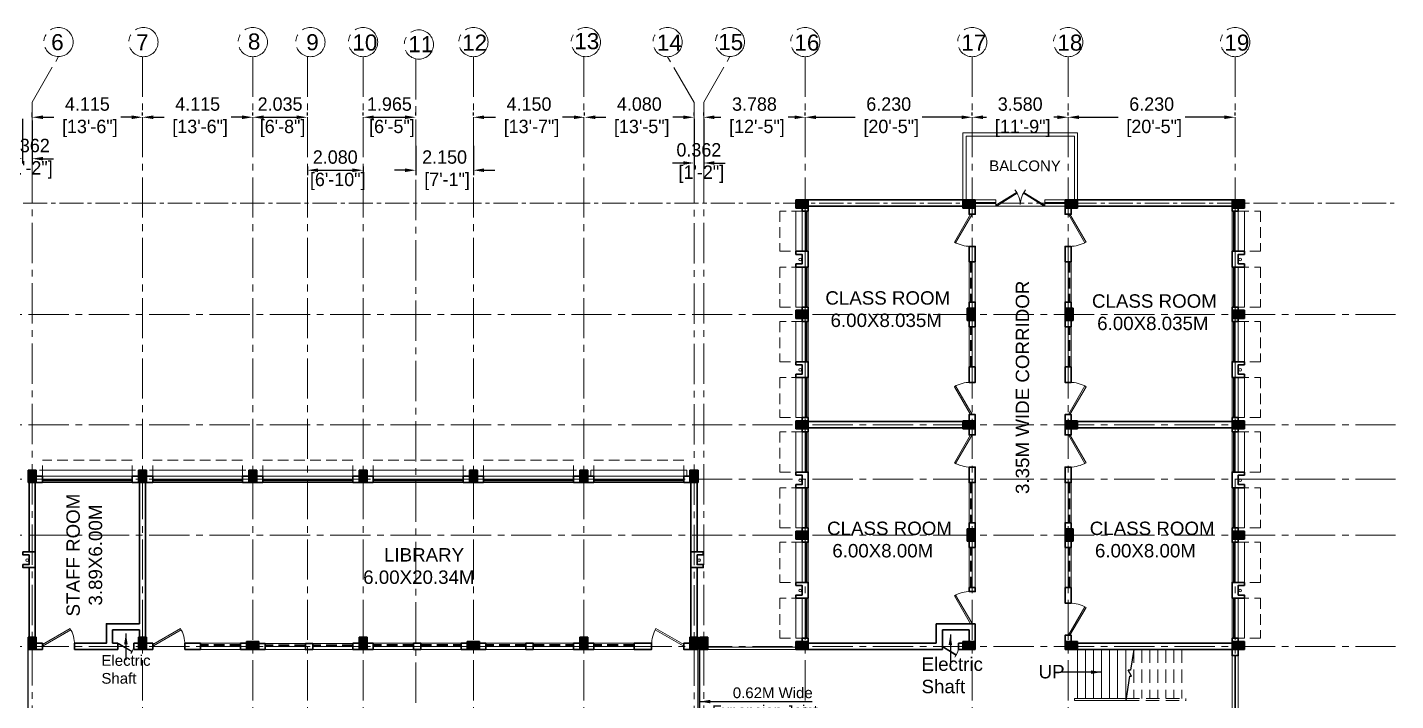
# Model space of a CAD drawing. Extents: x 1465 to 2206, y 779 to 1116.
# Drawn here: x 1913.6 to 1964.7, y 906.6 to 931.7 of the extents above; entities that cross this region are included whole.
import ezdxf

# ---------------------------------------------------------------- set-up
doc = ezdxf.new("R2010")
doc.units = 0
doc.header["$LTSCALE"] = 40
doc.header["$MEASUREMENT"] = 0
doc.header["$PDMODE"] = 32
doc.header["$PDSIZE"] = 0.02
for name, pattern in [('CENTER2', [1.125, 0.75, -0.125, 0.125, -0.125]), ('DASHED', [0.75, 0.5, -0.25]), ('DASHED2', [0.375, 0.25, -0.125])]:
    doc.linetypes.add(name, pattern=pattern)
doc.layers.get('0').update_dxf_attribs({"linetype": 'CONTINUOUS'})
doc.layers.get('Defpoints').update_dxf_attribs({"linetype": 'CONTINUOUS'})
for name, color, linetype, lineweight in [('CLL LEV.', 252, 'CONTINUOUS', 18), ('COLUMN', 251, 'CONTINUOUS', 30), ('Door', 54, 'CONTINUOUS', 15), ('FIXTURE', 13, 'CONTINUOUS', 9), ('PROJECTION', 32, 'DASHED', 13), ('Railing', 22, 'CONTINUOUS', 13), ('Stair', 1, 'CONTINUOUS', 15), ('VENTILATOR', 6, 'DASHED', 13), ('Wall', 7, 'CONTINUOUS', 30), ('wall l', 7, 'CONTINUOUS', 15), ('Window', 150, 'CONTINUOUS', 13), ('window wall', 7, 'CONTINUOUS', 18), ('Window-Wall', 7, 'CONTINUOUS', 13)]:
    doc.layers.add(name, color=color, linetype=linetype, lineweight=lineweight)
for name, color, linetype in [('Dim', 251, 'CONTINUOUS'), ('EXPANSION JOINT', 244, 'CONTINUOUS'), ('GRID', 4, 'CENTER2'), ('GRID TEXT', 142, 'CENTER2'), ('Hatch', 251, 'CONTINUOUS'), ('Text', 7, 'CONTINUOUS'), ('title', 244, 'CONTINUOUS')]:
    doc.layers.add(name, color=color, linetype=linetype)
doc.styles.add('L120', font='simplex.shx', dxfattribs={"height": 3})
doc.styles.get("Standard").update_dxf_attribs({"font": 'txt.shx', "height": 0.03937})
doc.styles.add('Tabrej', font='GOTHIC.TTF')
doc.styles.add('Tabrej.', font='GOTHIC.TTF', dxfattribs={"height": 1})
doc.dimstyles.get("Standard").update_dxf_attribs({"dimtxt": 0.18, "dimasz": 0.18, "dimexe": 0.18, "dimexo": 0.0625, "dimgap": 0.09, "dimtad": 0, "dimtih": 1, "dimtoh": 1, "dimdec": 4, "dimzin": 0, "dimdsep": 46, "dimtxsty": 'Standard', "dimcen": 0.09, "dimadec": 0, "dimazin": 0, "dimtfac": 1, "dimtdec": 4, "dimtofl": 0, "dimtmove": 0, "dimatfit": 3, "dimfxl": 0, "dimtolj": 1, "dimtzin": 0, "dimarcsym": 0})
doc.dimstyles.new('Tabrej', dxfattribs={"dimtxt": 1.8, "dimasz": 1.2, "dimexe": 0.18, "dimexo": 0.0625, "dimgap": 0.09, "dimtad": 0, "dimzin": 0, "dimdsep": 46, "dimtxsty": 'Tabrej', "dimcen": 0.09, "dimclrd": 256, "dimclre": 256, "dimclrt": 7, "dimadec": 0, "dimazin": 0, "dimtfac": 1, "dimtofl": 0, "dimtmove": 0, "dimatfit": 3, "dimfxl": 0, "dimtolj": 1, "dimtzin": 0, "dimlwd": -1, "dimlwe": -1, "dimarcsym": 0})

# ---------------------------------------------------------------- blocks, each defined once
blk = doc.blocks.new('COLUMN 546')
at = {"layer": 'Hatch'}
h = blk.add_hatch(color=0, dxfattribs=at)
h.dxf.hatch_style = 1
h.paths.add_polyline_path([(0, 0), (0.3, 0), (0.3, 0.46), (0, 0.46)])
at = {"layer": 'COLUMN'}
for p, q in [((0.3, 0.46), (0, 0.46)), ((0, 0.46), (0, 0)), ((0, 0), (0.3, 0)), ((0.3, 0), (0.3, 0.46))]:
    blk.add_line(p, q, dxfattribs=at)
blk = doc.blocks.new('*U14')
for p, q in [((0, 0), (0, -6)), ((40, 0), (40, -6))]:
    blk.add_line(p, q)
blk.add_lwpolyline([(0, 0), (34.6, 20), (35.5, 18.5), (0.9, -1.5)], close=True)
blk.add_arc((0, 0), 40, 0, 30)
blk = doc.blocks.new('DOOR1')
at = {"layer": 'Door', "xscale": 0.0300000000000013, "yscale": 0.0300000000000013, "zscale": 0.0300000000000013}
blk.add_blockref('*U14', (0, 0.18), dxfattribs=at)
blk = doc.blocks.new('VENT 2')
at = {"layer": 'VENTILATOR', "ltscale": 0.02}
for p, q in [((0, 0.182), (1.5, 0.182)), ((0, 0.152), (1.5, 0.152))]:
    blk.add_line(p, q, dxfattribs=at)
at = {"layer": 'Window-Wall'}
for p, q in [((0, 0.23), (1.5, 0.23)), ((0, 0), (0, 0.23)), ((0, 0.115), (1.5, 0.115)), ((1.5, 0), (0, 0)), ((1.5, 0.23), (1.5, 0))]:
    blk.add_line(p, q, dxfattribs=at)
blk = doc.blocks.new('class 1')
at = {"layer": 'Wall'}
for points in [[(0.23, 0), (0, 0), (0, -0.23), (0.23, -0.23), (0.23, 0)], [(0.23, -1.43), (0, -1.43), (0, -2.005), (0.23, -2.005), (0.23, -1.43)], [(0.23, -3.505), (0, -3.505), (0, -3.735), (0.23, -3.735), (0.23, -3.505)]]:
    blk.add_lwpolyline(points, dxfattribs=at)
at = {"layer": 'Wall', "rotation": 270}
for name, p in [('DOOR1', (0, -0.23)), ('VENT 2', (0, -2.005))]:
    blk.add_blockref(name, p, dxfattribs=at)
blk = doc.blocks.new('WINDOW 1')
at = {"layer": 'CLL LEV.'}
for p, q in [((0, -0.23), (0, -0.46)), ((0, -0.46), (1.5, -0.46)), ((1.5, -0.23), (1.5, -0.46))]:
    blk.add_line(p, q, dxfattribs=at)
at = {"layer": 'PROJECTION', "ltscale": 0.02}
for p, q in [((0, -1.06), (0, -0.23)), ((1.5, -0.23), (1.5, -1.06)), ((1.5, -1.06), (0, -1.06))]:
    blk.add_line(p, q, dxfattribs=at)
at = {"layer": 'Window'}
for p, q in [((0, -0.051), (1.5, -0.051)), ((0, -0.081), (1.5, -0.081))]:
    blk.add_line(p, q, dxfattribs=at)
at = {"layer": 'Window-Wall'}
for p, q in [((0, 0), (1.5, 0)), ((0, -0.23), (0, 0)), ((1.5, 0), (1.5, -0.23)), ((0, -0.115), (1.5, -0.115)), ((1.5, -0.23), (0, -0.23))]:
    blk.add_line(p, q, dxfattribs=at)
blk = doc.blocks.new('SHAFT2')
at = {"layer": 'FIXTURE'}
blk.add_circle((0.302, 0.307), 0.05, dxfattribs=at)
at = {"layer": 'Wall'}
blk.add_lwpolyline([(0, 0.585), (0.46, 0.585), (0.46, 0.47), (0.23, 0.47), (0.23, 0.115), (0.46, 0.115), (0.46, 0), (0, 0), (0, 0.585)], dxfattribs=at)
blk = doc.blocks.new('windoe 3')
at = {"layer": 'CLL LEV.'}
blk.add_line((3.469, -0.23), (-0.115, -0.23), dxfattribs=at)
at = {"layer": 'PROJECTION', "ltscale": 0.02}
for p, q in [((0, 0), (0, -0.6)), ((3.355, 0), (3.355, -0.6)), ((0, -0.6), (3.355, -0.6))]:
    blk.add_line(p, q, dxfattribs=at)
at = {"layer": 'Window'}
for p, q in [((3.355, 0.179), (0, 0.179)), ((3.355, 0.149), (0, 0.149))]:
    blk.add_line(p, q, dxfattribs=at)
at = {"layer": 'Window-Wall'}
for p, q in [((3.355, 0.23), (0, 0.23)), ((3.355, 0.115), (0, 0.115)), ((0, 0), (3.355, 0))]:
    blk.add_line(p, q, dxfattribs=at)
blk = doc.blocks.new('Door - Left Hung 36 in.')
blk.add_lwpolyline([(0.8, -1.3), (0, 0), (31.2, 18), (31.9, 16.7)], close=True)
blk.add_arc((0, 0), 36, 0, 37.3101)
blk = doc.blocks.new('*D62')
at = {"layer": 'Defpoints', "color": 0, "transparency": 16777216}
for p in [(20.173, 3.084), (20.535, 3.024), (20.535, 1.539)]:
    blk.add_point(p, dxfattribs=at)
at = {"layer": 'Dim', "transparency": 16777216}
for p, q in [((20.173, 3.022), (20.173, 1.359)), ((20.535, 2.961), (20.535, 1.359)), ((19.773, 1.539), (19.373, 1.539)), ((20.935, 1.539), (21.335, 1.539))]:
    blk.add_line(p, q, dxfattribs=at)
for points in [[(19.773, 1.605), (19.773, 1.472), (20.173, 1.539)], [(20.935, 1.605), (20.935, 1.472), (20.535, 1.539)]]:
    blk.add_solid(points, dxfattribs=at)
at = {"layer": 'Dim', "color": 7, "transparency": 16777216, "insert": (20.354, 1.539), "char_height": 0.5, "attachment_point": 5, "style": 'Tabrej'}
blk.add_mtext('\\A1;0.362\\P [1\'-2"]', dxfattribs=at)
blk = doc.blocks.new('*D63')
at = {"layer": 'Defpoints', "color": 0, "transparency": 16777216}
for p in [(24.65, 3.084), (24.65, 3.084), (20.535, 3.024)]:
    blk.add_point(p, dxfattribs=at)
at = {"layer": 'Dim', "transparency": 16777216}
for p, q in [((20.535, 3.086), (20.535, 3.264)), ((20.935, 3.084), (21.34, 3.084)), ((24.25, 3.084), (23.845, 3.084)), ((24.65, 3.147), (24.65, 3.264))]:
    blk.add_line(p, q, dxfattribs=at)
for points in [[(20.935, 3.151), (20.935, 3.017), (20.535, 3.084)], [(24.25, 3.151), (24.25, 3.017), (24.65, 3.084)]]:
    blk.add_solid(points, dxfattribs=at)
at = {"layer": 'Dim', "color": 7, "transparency": 16777216, "insert": (22.592, 3.084), "char_height": 0.5, "attachment_point": 5, "style": 'Tabrej'}
blk.add_mtext('\\A1;4.115\\P [13\'-6"]', dxfattribs=at)
blk = doc.blocks.new('*D64')
at = {"layer": 'Defpoints', "color": 0, "transparency": 16777216}
for p in [(24.65, 3.084), (28.765, 3.084), (28.765, 3.084)]:
    blk.add_point(p, dxfattribs=at)
at = {"layer": 'Dim', "transparency": 16777216}
for p, q in [((24.65, 3.147), (24.65, 3.264)), ((25.05, 3.084), (25.455, 3.084)), ((28.365, 3.084), (27.96, 3.084)), ((28.765, 3.147), (28.765, 3.264))]:
    blk.add_line(p, q, dxfattribs=at)
for points in [[(25.05, 3.151), (25.05, 3.017), (24.65, 3.084)], [(28.365, 3.151), (28.365, 3.017), (28.765, 3.084)]]:
    blk.add_solid(points, dxfattribs=at)
at = {"layer": 'Dim', "color": 7, "transparency": 16777216, "insert": (26.707, 3.084), "char_height": 0.5, "attachment_point": 5, "style": 'Tabrej'}
blk.add_mtext('\\A1;4.115\\P [13\'-6"]', dxfattribs=at)
blk = doc.blocks.new('*D65')
at = {"layer": 'Defpoints', "color": 0, "transparency": 16777216}
for p in [(28.765, 3.084), (30.8, 3.084), (30.8, 3.084)]:
    blk.add_point(p, dxfattribs=at)
at = {"layer": 'Dim', "transparency": 16777216}
for p, q in [((28.765, 3.147), (28.765, 3.264)), ((29.165, 3.084), (30.4, 3.084)), ((30.8, 3.147), (30.8, 3.264))]:
    blk.add_line(p, q, dxfattribs=at)
for points in [[(29.165, 3.151), (29.165, 3.017), (28.765, 3.084)], [(30.4, 3.151), (30.4, 3.017), (30.8, 3.084)]]:
    blk.add_solid(points, dxfattribs=at)
at = {"layer": 'Dim', "color": 7, "transparency": 16777216, "insert": (29.782, 3.084), "char_height": 0.5, "attachment_point": 5, "style": 'Tabrej'}
blk.add_mtext('\\A1;2.035\\P [6\'-8"]', dxfattribs=at)
blk = doc.blocks.new('*D66')
at = {"layer": 'Defpoints', "color": 0, "transparency": 16777216}
for p in [(32.88, 3.084), (34.845, 3.084), (34.845, 3.084)]:
    blk.add_point(p, dxfattribs=at)
at = {"layer": 'Dim', "transparency": 16777216}
for p, q in [((32.88, 3.147), (32.88, 3.264)), ((33.28, 3.084), (34.445, 3.084)), ((34.845, 3.147), (34.845, 3.264))]:
    blk.add_line(p, q, dxfattribs=at)
for points in [[(33.28, 3.151), (33.28, 3.017), (32.88, 3.084)], [(34.445, 3.151), (34.445, 3.017), (34.845, 3.084)]]:
    blk.add_solid(points, dxfattribs=at)
at = {"layer": 'Dim', "color": 7, "transparency": 16777216, "insert": (33.862, 3.084), "char_height": 0.5, "attachment_point": 5, "style": 'Tabrej'}
blk.add_mtext('\\A1;1.965\\P [6\'-5"]', dxfattribs=at)
blk = doc.blocks.new('*D67')
at = {"layer": 'Defpoints', "color": 0, "transparency": 16777216}
for p in [(36.995, 3.084), (41.145, 3.084), (41.145, 3.084)]:
    blk.add_point(p, dxfattribs=at)
at = {"layer": 'Dim', "transparency": 16777216}
for p, q in [((36.995, 3.147), (36.995, 3.264)), ((37.395, 3.084), (37.818, 3.084)), ((40.745, 3.084), (40.322, 3.084)), ((41.145, 3.147), (41.145, 3.264))]:
    blk.add_line(p, q, dxfattribs=at)
for points in [[(37.395, 3.151), (37.395, 3.017), (36.995, 3.084)], [(40.745, 3.151), (40.745, 3.017), (41.145, 3.084)]]:
    blk.add_solid(points, dxfattribs=at)
at = {"layer": 'Dim', "color": 7, "transparency": 16777216, "insert": (39.07, 3.084), "char_height": 0.5, "attachment_point": 5, "style": 'Tabrej'}
blk.add_mtext('\\A1;4.150\\P [13\'-7"]', dxfattribs=at)
blk = doc.blocks.new('*D68')
at = {"layer": 'Defpoints', "color": 0, "transparency": 16777216}
for p in [(41.145, 3.084), (45.225, 3.084), (45.225, 3.084)]:
    blk.add_point(p, dxfattribs=at)
at = {"layer": 'Dim', "transparency": 16777216}
for p, q in [((41.145, 3.147), (41.145, 3.264)), ((41.545, 3.084), (41.933, 3.084)), ((44.825, 3.084), (44.437, 3.084)), ((45.225, 3.147), (45.225, 3.264))]:
    blk.add_line(p, q, dxfattribs=at)
for points in [[(41.545, 3.151), (41.545, 3.017), (41.145, 3.084)], [(44.825, 3.151), (44.825, 3.017), (45.225, 3.084)]]:
    blk.add_solid(points, dxfattribs=at)
at = {"layer": 'Dim', "color": 7, "transparency": 16777216, "insert": (43.185, 3.084), "char_height": 0.5, "attachment_point": 5, "style": 'Tabrej'}
blk.add_mtext('\\A1;4.080\\P [13\'-5"]', dxfattribs=at)
blk = doc.blocks.new('*D69')
at = {"layer": 'Defpoints', "color": 0, "transparency": 16777216}
for p in [(45.225, 3.084), (45.587, 3.084), (45.587, 1.378)]:
    blk.add_point(p, dxfattribs=at)
at = {"layer": 'Dim', "transparency": 16777216}
for p, q in [((45.225, 3.022), (45.225, 1.198)), ((45.587, 3.022), (45.587, 1.198)), ((44.825, 1.378), (44.425, 1.378)), ((45.987, 1.378), (46.387, 1.378))]:
    blk.add_line(p, q, dxfattribs=at)
for points in [[(44.825, 1.445), (44.825, 1.312), (45.225, 1.378)], [(45.987, 1.445), (45.987, 1.312), (45.587, 1.378)]]:
    blk.add_solid(points, dxfattribs=at)
at = {"layer": 'Dim', "color": 7, "transparency": 16777216, "insert": (45.406, 1.378), "char_height": 0.5, "attachment_point": 5, "style": 'Tabrej'}
blk.add_mtext('\\A1;0.362\\P [1\'-2"]', dxfattribs=at)
blk = doc.blocks.new('*D70')
at = {"layer": 'Defpoints', "color": 0, "transparency": 16777216}
for p in [(45.587, 3.084), (49.375, 3.084), (49.375, 3.084)]:
    blk.add_point(p, dxfattribs=at)
at = {"layer": 'Dim', "transparency": 16777216}
for p, q in [((45.587, 3.147), (45.587, 3.264)), ((45.987, 3.084), (46.229, 3.084)), ((48.975, 3.084), (48.733, 3.084)), ((49.375, 3.147), (49.375, 3.264))]:
    blk.add_line(p, q, dxfattribs=at)
for points in [[(45.987, 3.151), (45.987, 3.017), (45.587, 3.084)], [(48.975, 3.151), (48.975, 3.017), (49.375, 3.084)]]:
    blk.add_solid(points, dxfattribs=at)
at = {"layer": 'Dim', "color": 7, "transparency": 16777216, "insert": (47.481, 3.084), "char_height": 0.5, "attachment_point": 5, "style": 'Tabrej'}
blk.add_mtext('\\A1;3.788\\P [12\'-5"]', dxfattribs=at)
blk = doc.blocks.new('*D71')
at = {"layer": 'Defpoints', "color": 0, "transparency": 16777216}
for p in [(49.375, 3.084), (55.605, 3.084), (55.605, 3.084)]:
    blk.add_point(p, dxfattribs=at)
at = {"layer": 'Dim', "transparency": 16777216}
for p, q in [((49.375, 3.147), (49.375, 3.264)), ((49.775, 3.084), (51.238, 3.084)), ((55.205, 3.084), (53.742, 3.084)), ((55.605, 3.147), (55.605, 3.264))]:
    blk.add_line(p, q, dxfattribs=at)
for points in [[(49.775, 3.151), (49.775, 3.017), (49.375, 3.084)], [(55.205, 3.151), (55.205, 3.017), (55.605, 3.084)]]:
    blk.add_solid(points, dxfattribs=at)
at = {"layer": 'Dim', "color": 7, "transparency": 16777216, "insert": (52.49, 3.084), "char_height": 0.5, "attachment_point": 5, "style": 'Tabrej'}
blk.add_mtext('\\A1;6.230\\P [20\'-5"]', dxfattribs=at)
blk = doc.blocks.new('*D72')
at = {"layer": 'Defpoints', "color": 0, "transparency": 16777216}
for p in [(55.605, 3.084), (59.185, 3.084), (59.185, 3.084)]:
    blk.add_point(p, dxfattribs=at)
at = {"layer": 'Dim', "transparency": 16777216}
for p, q in [((55.605, 3.147), (55.605, 3.264)), ((56.005, 3.084), (56.143, 3.084)), ((58.785, 3.084), (58.647, 3.084)), ((59.185, 3.147), (59.185, 3.264))]:
    blk.add_line(p, q, dxfattribs=at)
for points in [[(56.005, 3.151), (56.005, 3.017), (55.605, 3.084)], [(58.785, 3.151), (58.785, 3.017), (59.185, 3.084)]]:
    blk.add_solid(points, dxfattribs=at)
at = {"layer": 'Dim', "color": 7, "transparency": 16777216, "insert": (57.395, 3.084), "char_height": 0.5, "attachment_point": 5, "style": 'Tabrej'}
blk.add_mtext('\\A1;3.580\\P [11\'-9"]', dxfattribs=at)
blk = doc.blocks.new('*D87')
at = {"layer": 'Defpoints', "color": 0, "transparency": 16777216}
for p in [(59.185, 3.084), (65.415, 3.084), (65.415, 3.084)]:
    blk.add_point(p, dxfattribs=at)
at = {"layer": 'Dim', "transparency": 16777216}
for p, q in [((59.185, 3.147), (59.185, 3.264)), ((59.585, 3.084), (61.048, 3.084)), ((65.015, 3.084), (63.552, 3.084)), ((65.415, 3.147), (65.415, 3.264))]:
    blk.add_line(p, q, dxfattribs=at)
for points in [[(59.585, 3.151), (59.585, 3.017), (59.185, 3.084)], [(65.015, 3.151), (65.015, 3.017), (65.415, 3.084)]]:
    blk.add_solid(points, dxfattribs=at)
at = {"layer": 'Dim', "color": 7, "transparency": 16777216, "insert": (62.3, 3.084), "char_height": 0.5, "attachment_point": 5, "style": 'Tabrej'}
blk.add_mtext('\\A1;6.230\\P [20\'-5"]', dxfattribs=at)
blk = doc.blocks.new('*D83')
at = {"layer": 'Defpoints', "color": 0, "transparency": 16777216}
for p in [(34.845, 2.082), (36.995, 2.082), (36.995, 1.109)]:
    blk.add_point(p, dxfattribs=at)
at = {"layer": 'Dim', "transparency": 16777216}
for p, q in [((34.845, 2.02), (34.845, 0.929)), ((36.995, 2.02), (36.995, 0.929)), ((34.445, 1.109), (34.045, 1.109)), ((37.395, 1.109), (37.795, 1.109))]:
    blk.add_line(p, q, dxfattribs=at)
for points in [[(34.445, 1.176), (34.445, 1.042), (34.845, 1.109)], [(37.395, 1.176), (37.395, 1.042), (36.995, 1.109)]]:
    blk.add_solid(points, dxfattribs=at)
at = {"layer": 'Dim', "color": 7, "transparency": 16777216, "insert": (35.92, 1.109), "char_height": 0.5, "attachment_point": 5, "style": 'Tabrej'}
blk.add_mtext('\\A1;2.150\\P [7\'-1"]', dxfattribs=at)
blk = doc.blocks.new('*D84')
at = {"layer": 'Defpoints', "color": 0, "transparency": 16777216}
for p in [(30.8, 1.317), (32.88, 1.317), (32.88, 1.109)]:
    blk.add_point(p, dxfattribs=at)
at = {"layer": 'Dim', "transparency": 16777216}
for p, q in [((30.8, 1.254), (30.8, 0.929)), ((31.2, 1.109), (32.48, 1.109)), ((32.88, 1.254), (32.88, 0.929))]:
    blk.add_line(p, q, dxfattribs=at)
for points in [[(31.2, 1.176), (31.2, 1.042), (30.8, 1.109)], [(32.48, 1.176), (32.48, 1.042), (32.88, 1.109)]]:
    blk.add_solid(points, dxfattribs=at)
at = {"layer": 'Dim', "color": 7, "transparency": 16777216, "insert": (31.84, 1.109), "char_height": 0.5, "attachment_point": 5, "style": 'Tabrej'}
blk.add_mtext('\\A1;2.080\\P [6\'-10"]', dxfattribs=at)
blk = doc.blocks.new('GTREY')
at = {"layer": 'GRID', "lineweight": 18, "ltscale": 0.05}
for p, q in [((20.535, 3.6467), (21.516, 5.3458)), ((24.65, 5.343), (24.65, -45.5572)), ((28.765, 5.343), (28.765, -45.5572)), ((30.8, 5.343), (30.8, -45.6488)), ((32.88, 5.343), (32.88, -45.5572)), ((34.845, 5.2513), (34.845, -45.6488)), ((36.995, 5.343), (36.995, -45.5572)), ((41.11, 5.343), (41.11, -45.5572)), ((45.225, 3.636), (44.2395, 5.343)), ((45.587, 3.6467), (46.568, 5.3458)), ((49.375, 5.343), (49.375, -45.5572)), ((55.605, 5.343), (55.605, -45.5572)), ((59.185, 5.343), (59.185, -45.5572)), ((65.415, 5.343), (65.415, -45.5572)), ((20.535, 3.6467), (20.535, -45.5572)), ((45.225, 3.636), (45.225, -45.5572)), ((45.587, 3.6467), (45.587, -45.5572)), ((71.4016, -4.2649), (-4.1023, -4.2649)), ((71.4016, -8.3799), (-4.1023, -8.3799)), ((71.4016, -10.415), (-4.1023, -10.415)), ((71.4016, -12.495), (-4.1023, -12.495)), ((71.4016, -16.645), (-4.1023, -16.645))]:
    blk.add_line(p, q, dxfattribs=at)
at = {"layer": 'GRID', "lineweight": 18, "ltscale": 0.03}
blk.add_line((-4.1023, -0.115), (71.4016, -0.115), dxfattribs=at)
at = {"layer": 'GRID TEXT', "linetype": 'ByBlock', "lineweight": 20, "ltscale": 0.05}
for centre in [(21.516, 5.8906), (24.685, 5.8877), (28.765, 5.8877), (30.915, 5.8877), (32.88, 5.8877), (34.96, 5.7961), (36.995, 5.8877), (41.19, 5.8877), (44.2395, 5.8877), (46.568, 5.8906), (49.375, 5.8877), (55.605, 5.8877), (59.185, 5.8877), (65.415, 5.8877)]:
    blk.add_circle(centre, 0.5447, dxfattribs=at)
at = {"layer": 'GRID TEXT', "lineweight": 18, "ltscale": 0.05, "char_height": 0.6, "attachment_point": 1, "style": 'Tabrej.'}
for s, insert in [('{\\fArial|b0|i0|c0|p34;6}', (21.2418, 6.184)), ('{\\fArial|b0|i0|c0|p34;7}', (24.4108, 6.1811)), ('{\\fArial|b0|i0|c0|p34;8}', (28.5805, 6.2089)), ('{\\fArial|b0|i0|c0|p34;9}', (30.7585, 6.1823)), ('{\\fArial|b0|i0|c0|p34;10}', (32.4804, 6.1715)), ('{\\fArial|b0|i0|c0|p34;12}', (36.575, 6.1656)), ('{\\fArial|b0|i0|c0|p34;13}', (40.759, 6.2222)), ('{\\fArial|b0|i0|c0|p34;14}', (43.8376, 6.1671)), ('{\\fArial|b0|i0|c0|p34;15}', (46.1288, 6.186)), ('{\\fArial|b0|i0|c0|p34;16}', (48.9714, 6.1682)), ('{\\fArial|b0|i0|c0|p34;17}', (55.2014, 6.1682)), ('{\\fArial|b0|i0|c0|p34;18}', (58.7814, 6.1682)), ('{\\fArial|b0|i0|c0|p34;19}', (65.0114, 6.1682)), ('{\\fArial|b0|i0|c0|p34;11}', (34.5668, 6.1087))]:
    blk.add_mtext_dynamic_manual_height_columns(s, width=2.477927, gutter_width=5, heights=[0], dxfattribs=dict(at, insert=insert))
at = {"layer": 'Dim'}
for base, p1, p2, picture, middle in [((24.65, 3.084), (20.535, 3.0237), (24.65, 3.084), '*D63', (22.5925, 3.084)), ((28.765, 3.084), (24.65, 3.084), (28.765, 3.084), '*D64', (26.7075, 3.084)), ((41.145, 3.084), (36.995, 3.084), (41.145, 3.084), '*D67', (39.07, 3.084)), ((45.225, 3.084), (41.145, 3.084), (45.225, 3.084), '*D68', (43.185, 3.084)), ((49.375, 3.084), (45.587, 3.084), (49.375, 3.084), '*D70', (47.481, 3.084)), ((55.605, 3.084), (49.375, 3.084), (55.605, 3.084), '*D71', (52.49, 3.084)), ((59.185, 3.084), (55.605, 3.084), (59.185, 3.084), '*D72', (57.395, 3.084)), ((65.415, 3.084), (59.185, 3.084), (65.415, 3.084), '*D87', (62.3, 3.084)), ((36.995, 1.1089), (34.845, 2.0825), (36.995, 2.0825), '*D83', (35.92, 1.1089))]:
    dim = blk.add_linear_dim(base=base, p1=p1, p2=p2, text='<>\\P[]', dimstyle='Tabrej', override={"dimtxt": 0.5, "dimasz": 0.4, "dimdec": 3}, dxfattribs=at)
    dim.commit()
    dim.dimension.update_dxf_attribs({"geometry": picture, "text_midpoint": middle})
for base, p1, p2, picture, middle in [((30.8, 3.084), (28.765, 3.084), (30.8, 3.084), '*D65', (29.7825, 3.084)), ((34.845, 3.084), (32.88, 3.084), (34.845, 3.084), '*D66', (33.8625, 3.084)), ((20.535, 1.5385), (20.173, 3.084), (20.535, 3.0237), '*D62', (20.354, 1.5385)), ((45.587, 1.3783), (45.225, 3.084), (45.587, 3.084), '*D69', (45.406, 1.3783)), ((32.88, 1.1089), (30.8, 1.3169), (32.88, 1.3169), '*D84', (31.84, 1.1089))]:
    dim = blk.add_linear_dim(base=base, p1=p1, p2=p2, text='<>\\P[]', dimstyle='Tabrej', override={"dimtxt": 0.5, "dimasz": 0.4, "dimdec": 3}, dxfattribs=at)
    dim.commit()
    dim.dimension.update_dxf_attribs({"geometry": picture, "text_midpoint": middle, "dimtype": 128})

msp = doc.modelspace()

# ---------------------------------------------------------------- linework, layer by layer
at = {"ltscale": 0.05}
msp.add_line((1947.7708, 909.2114), (1948.7708, 909.2114), dxfattribs=at)
at = {"layer": 'CLL LEV.'}
for p, q in [((1917.7808, 914.9414), (1917.7808, 915.1714)), ((1918.0808, 914.9414), (1918.0808, 915.1714)), ((1921.8958, 914.9414), (1921.8958, 915.1714)), ((1926.3108, 914.9414), (1926.3108, 915.1714)), ((1930.1258, 914.9414), (1930.1258, 915.1714)), ((1930.4258, 914.9414), (1930.4258, 915.1714)), ((1934.2408, 914.9414), (1934.2408, 915.1714)), ((1934.5408, 914.9414), (1934.5408, 915.1714)), ((1934.6558, 915.1714), (1934.6558, 914.9414)), ((1938.2408, 914.9414), (1938.2408, 915.1714)), ((1938.3558, 914.9414), (1938.3558, 915.1714))]:
    msp.add_line(p, q, dxfattribs=at)
at = {"layer": 'Dim'}
msp.add_line((1956.8608, 906.5714), (1956.8608, 906.5764), dxfattribs=at)
at = {"layer": 'Door'}
msp.add_line((1949.7628, 925.0114), (1951.5915, 925.0114), dxfattribs=at)
at = {"layer": 'EXPANSION JOINT', "linetype": 'ByBlock', "ltscale": 0.05}
for p, q in [((1913.6658, 904.6664), (1913.6658, 908.4814)), ((1938.6558, 904.6664), (1938.6558, 908.4814)), ((1938.7178, 904.6664), (1938.7178, 908.4814))]:
    msp.add_line(p, q, dxfattribs=at)
at = {"layer": 'Railing', "linetype": 'ByBlock', "ltscale": 0.05}
for p, q in [((1939.0178, 908.5614), (1942.3108, 908.5614)), ((1939.0178, 908.4814), (1942.3108, 908.4814)), ((1952.6958, 906.5764), (1952.6958, 906.6514)), ((1954.6227, 906.6514), (1952.6958, 906.6514)), ((1956.8608, 906.6514), (1956.8608, 906.5764)), ((1954.6108, 906.5764), (1952.6958, 906.5764))]:
    msp.add_line(p, q, dxfattribs=at)
at = {"layer": 'Railing', "linetype": 'DASHED2', "ltscale": 0.05}
for p, q in [((1954.6227, 906.6514), (1956.8608, 906.6514)), ((1954.6108, 906.5764), (1956.8608, 906.5764))]:
    msp.add_line(p, q, dxfattribs=at)
at = {"layer": 'Stair', "linetype": 'ByBlock', "ltscale": 0.05}
for p, q in [((1952.8108, 908.4814), (1952.8108, 906.6514)), ((1953.1108, 908.4814), (1953.1108, 906.6514)), ((1953.4108, 908.4814), (1953.4108, 906.6514)), ((1953.7108, 908.4814), (1953.7108, 906.6514)), ((1954.0108, 908.4814), (1954.0108, 906.6514)), ((1954.3108, 908.4814), (1954.3108, 906.6514)), ((1954.6108, 908.4814), (1954.6108, 906.6514))]:
    msp.add_line(p, q, dxfattribs=at)
at = {"layer": 'Stair', "linetype": 'DASHED2', "ltscale": 0.05}
for p, q in [((1954.9108, 908.4814), (1954.9108, 906.6514)), ((1955.2108, 908.4814), (1955.2108, 906.6514)), ((1955.5108, 908.4814), (1955.5108, 906.6514)), ((1955.8108, 908.4814), (1955.8108, 906.6514)), ((1956.1108, 908.4814), (1956.1108, 906.6514)), ((1956.4108, 908.4814), (1956.4108, 906.6514)), ((1956.7108, 908.4814), (1956.7108, 906.6514))]:
    msp.add_line(p, q, dxfattribs=at)
at = {"layer": 'title', "ltscale": 0.05}
for p, q in [((1954.9108, 908.4814), (1954.7886, 907.705)), ((1954.7886, 907.705), (1954.7084, 907.7105)), ((1954.8251, 907.4858), (1954.7084, 907.7105)), ((1954.7939, 907.739), (1954.7939, 907.739)), ((1954.7547, 907.4902), (1954.6108, 906.5764)), ((1954.7547, 907.4902), (1954.8251, 907.4858))]:
    msp.add_line(p, q, dxfattribs=at)
at = {"layer": 'Wall'}
for p, q in [((1948.5408, 925.2414), (1942.7708, 925.2414)), ((1948.5408, 925.0114), (1942.7708, 925.0114)), ((1952.8108, 925.2414), (1958.5808, 925.2414)), ((1952.8108, 925.0114), (1958.5808, 925.0114)), ((1948.5408, 916.9764), (1942.7708, 916.9764)), ((1952.8108, 916.9764), (1958.5808, 916.9764)), ((1948.5408, 916.7464), (1942.7708, 916.7464)), ((1952.8108, 916.7464), (1958.5808, 916.7464)), ((1913.7008, 912.1189), (1913.7008, 914.7114)), ((1913.9308, 908.9414), (1913.9308, 914.7114)), ((1917.8158, 909.4414), (1917.8158, 914.7114)), ((1918.0458, 908.7814), (1918.0458, 914.7114)), ((1938.3908, 908.9414), (1938.3908, 914.7114)), ((1938.6208, 912.1189), (1938.6208, 914.7114)), ((1913.7008, 908.9414), (1913.7008, 911.5339)), ((1938.6208, 908.9414), (1938.6208, 911.5339)), ((1917.8158, 909.2114), (1916.8158, 909.2114)), ((1916.8158, 909.2114), (1916.8158, 908.7114)), ((1917.8158, 908.9414), (1917.8158, 909.2114)), ((1917.8158, 908.7814), (1917.8158, 909.2114)), ((1947.5408, 909.4414), (1947.5408, 908.7114)), ((1947.5408, 909.4414), (1948.7708, 909.4414)), ((1947.7708, 909.2114), (1947.7708, 908.4814)), ((1947.7708, 909.2114), (1948.7708, 909.2114)), ((1948.7708, 909.4414), (1949.0008, 909.4414)), ((1948.7708, 908.7814), (1948.7708, 909.2114)), ((1949.0008, 909.4414), (1949.0008, 908.7814)), ((1916.8158, 908.7114), (1917.0108, 908.7114)), ((1917.0108, 908.7114), (1917.0108, 908.4814)), ((1917.6108, 908.7114), (1917.6108, 908.4814)), ((1917.6108, 908.7114), (1917.7808, 908.7114)), ((1947.5408, 908.7114), (1942.7708, 908.7114)), ((1948.3708, 908.7114), (1948.5408, 908.7114)), ((1948.3708, 908.4814), (1948.3708, 908.7114)), ((1952.8108, 908.7114), (1958.5808, 908.7114)), ((1916.6658, 908.4814), (1917.0108, 908.4814)), ((1917.6108, 908.4814), (1917.7808, 908.4814)), ((1947.4947, 908.4814), (1942.7708, 908.4814)), ((1947.4258, 908.4814), (1947.7708, 908.4814)), ((1948.3708, 908.4814), (1948.5408, 908.4814)), ((1952.8108, 908.4814), (1958.5808, 908.4814))]:
    msp.add_line(p, q, dxfattribs=at)
for points in [[(1942.5408, 924.9414), (1942.5408, 924.8264), (1942.7708, 924.8264), (1942.7708, 924.9414), (1942.5408, 924.9414)], [(1958.8108, 924.9414), (1958.8108, 924.8264), (1958.5808, 924.8264), (1958.5808, 924.9414), (1958.8108, 924.9414)], [(1942.5408, 921.1264), (1942.5408, 921.2414), (1942.7708, 921.2414), (1942.7708, 921.1264), (1942.5408, 921.1264)], [(1942.5408, 921.2414), (1942.5408, 921.1264), (1942.7708, 921.1264), (1942.7708, 921.2414), (1942.5408, 921.2414)], [(1958.8108, 921.1264), (1958.8108, 921.2414), (1958.5808, 921.2414), (1958.5808, 921.1264), (1958.8108, 921.1264)], [(1958.8108, 921.2414), (1958.8108, 921.1264), (1958.5808, 921.1264), (1958.5808, 921.2414), (1958.8108, 921.2414)], [(1942.5408, 920.8264), (1942.5408, 920.7114), (1942.7708, 920.7114), (1942.7708, 920.8264), (1942.5408, 920.8264)], [(1958.8108, 920.8264), (1958.8108, 920.7114), (1958.5808, 920.7114), (1958.5808, 920.8264), (1958.8108, 920.8264)], [(1942.5408, 917.0114), (1942.5408, 917.1264), (1942.7708, 917.1264), (1942.7708, 917.0114), (1942.5408, 917.0114)], [(1942.5408, 917.1264), (1942.5408, 917.0114), (1942.7708, 917.0114), (1942.7708, 917.1264), (1942.5408, 917.1264)], [(1958.8108, 917.0114), (1958.8108, 917.1264), (1958.5808, 917.1264), (1958.5808, 917.0114), (1958.8108, 917.0114)], [(1958.8108, 917.1264), (1958.8108, 917.0114), (1958.5808, 917.0114), (1958.5808, 917.1264), (1958.8108, 917.1264)], [(1942.5408, 916.7114), (1942.5408, 916.5964), (1942.7708, 916.5964), (1942.7708, 916.7114), (1942.5408, 916.7114)], [(1958.8108, 916.7114), (1958.8108, 916.5964), (1958.5808, 916.5964), (1958.5808, 916.7114), (1958.8108, 916.7114)], [(1913.9658, 914.9414), (1913.9658, 914.7114), (1914.1958, 914.7114), (1914.1958, 914.9414), (1913.9658, 914.9414)], [(1917.7808, 914.9414), (1917.7808, 914.7114), (1917.5508, 914.7114), (1917.5508, 914.9414), (1917.7808, 914.9414)], [(1918.0808, 914.9414), (1918.0808, 914.7114), (1918.3108, 914.7114), (1918.3108, 914.9414), (1918.0808, 914.9414)], [(1921.8958, 914.9414), (1921.8958, 914.7114), (1921.6658, 914.7114), (1921.6658, 914.9414), (1921.8958, 914.9414)], [(1922.1958, 914.9414), (1922.1958, 914.7114), (1922.4258, 914.7114), (1922.4258, 914.9414), (1922.1958, 914.9414)], [(1926.0108, 914.9414), (1926.0108, 914.7114), (1925.7808, 914.7114), (1925.7808, 914.9414), (1926.0108, 914.9414)], [(1926.3108, 914.9414), (1926.3108, 914.7114), (1926.5408, 914.7114), (1926.5408, 914.9414), (1926.3108, 914.9414)], [(1930.1258, 914.9414), (1930.1258, 914.7114), (1929.8958, 914.7114), (1929.8958, 914.9414), (1930.1258, 914.9414)], [(1930.4258, 914.9414), (1930.4258, 914.7114), (1930.6558, 914.7114), (1930.6558, 914.9414), (1930.4258, 914.9414)], [(1934.2408, 914.9414), (1934.2408, 914.7114), (1934.0108, 914.7114), (1934.0108, 914.9414), (1934.2408, 914.9414)], [(1934.5408, 914.9414), (1934.5408, 914.7114), (1934.7708, 914.7114), (1934.7708, 914.9414), (1934.5408, 914.9414)], [(1938.1258, 914.9414), (1938.1258, 914.7114), (1938.3558, 914.7114), (1938.3558, 914.9414), (1938.1258, 914.9414)], [(1942.5408, 912.8964), (1942.5408, 913.0114), (1942.7708, 913.0114), (1942.7708, 912.8964), (1942.5408, 912.8964)], [(1942.5408, 913.0114), (1942.5408, 912.8964), (1942.7708, 912.8964), (1942.7708, 913.0114), (1942.5408, 913.0114)], [(1958.8108, 912.8964), (1958.8108, 913.0114), (1958.5808, 913.0114), (1958.5808, 912.8964), (1958.8108, 912.8964)], [(1958.8108, 913.0114), (1958.8108, 912.8964), (1958.5808, 912.8964), (1958.5808, 913.0114), (1958.8108, 913.0114)], [(1942.5408, 912.5964), (1942.5408, 912.4814), (1942.7708, 912.4814), (1942.7708, 912.5964), (1942.5408, 912.5964)], [(1948.7708, 912.2864), (1949.0008, 912.2864), (1949.0008, 912.5164), (1948.7708, 912.5164), (1948.7708, 912.2864)], [(1958.8108, 912.5964), (1958.8108, 912.4814), (1958.5808, 912.4814), (1958.5808, 912.5964), (1958.8108, 912.5964)], [(1948.7708, 910.6414), (1949.0008, 910.6414), (1949.0008, 910.7864), (1948.7708, 910.7864), (1948.7708, 910.6414)], [(1917.8158, 909.4414), (1916.5858, 909.4414), (1916.5858, 908.7139), (1915.3958, 908.7139), (1915.3958, 908.4814), (1916.6658, 908.4814)], [(1913.9658, 908.7114), (1913.9658, 908.4814), (1914.1958, 908.4814), (1914.1958, 908.7114), (1913.9658, 908.7114)], [(1918.3108, 908.7114), (1918.3108, 908.4814), (1918.0808, 908.4814), (1918.0808, 908.7114), (1918.3108, 908.7114)], [(1920.089, 908.7114), (1920.089, 908.4814), (1919.5108, 908.4814), (1919.5108, 908.7114), (1920.089, 908.7114)], [(1921.8158, 908.7114), (1921.8158, 908.4814), (1921.5858, 908.4814), (1921.5858, 908.7114), (1921.8158, 908.7114)], [(1922.5058, 908.7071), (1922.5058, 908.4771), (1922.2758, 908.4771), (1922.2758, 908.7071), (1922.5058, 908.7071)], [(1926.0108, 908.7114), (1926.0108, 908.4814), (1925.7808, 908.4814), (1925.7808, 908.7114), (1926.0108, 908.7114)], [(1926.5408, 908.7114), (1926.5408, 908.4814), (1926.3108, 908.4814), (1926.3108, 908.7114), (1926.5408, 908.7114)], [(1928.3158, 908.7114), (1928.3158, 908.4814), (1928.0408, 908.4814), (1928.0408, 908.7114), (1928.3158, 908.7114)], [(1929.8158, 908.7114), (1929.8158, 908.4814), (1930.0458, 908.4814), (1930.0458, 908.7114), (1929.8158, 908.7114)], [(1930.7358, 908.7114), (1930.7358, 908.4814), (1930.5058, 908.4814), (1930.5058, 908.7114), (1930.7358, 908.7114)], [(1932.5108, 908.7114), (1932.5108, 908.4814), (1932.2358, 908.4814), (1932.2358, 908.7114), (1932.5108, 908.7114)], [(1934.0108, 908.7114), (1934.0108, 908.4814), (1934.2408, 908.4814), (1934.2408, 908.7114), (1934.0108, 908.7114)], [(1934.7708, 908.7114), (1934.7708, 908.4814), (1934.5408, 908.4814), (1934.5408, 908.7114), (1934.7708, 908.7114)], [(1936.9258, 908.7114), (1936.9258, 908.4814), (1936.2708, 908.4814), (1936.2708, 908.7114), (1936.9258, 908.7114)], [(1938.3558, 908.7114), (1938.3558, 908.4814), (1938.1258, 908.4814), (1938.1258, 908.7114), (1938.3558, 908.7114)], [(1942.5408, 908.7814), (1942.5408, 908.8964), (1942.7708, 908.8964), (1942.7708, 908.7814), (1942.5408, 908.7814)], [(1942.5408, 908.8964), (1942.5408, 908.7814), (1942.7708, 908.7814), (1942.7708, 908.8964), (1942.5408, 908.8964)], [(1958.8108, 908.7814), (1958.8108, 908.8964), (1958.5808, 908.8964), (1958.5808, 908.7814), (1958.8108, 908.7814)], [(1958.8108, 908.8964), (1958.8108, 908.7814), (1958.5808, 908.7814), (1958.5808, 908.8964), (1958.8108, 908.8964)], [(1958.8108, 908.4814), (1958.8108, 908.2514), (1958.5808, 908.2514), (1958.5808, 908.4814), (1958.8108, 908.4814)]]:
    msp.add_lwpolyline(points, dxfattribs=at)
msp.add_lwpolyline([(1924.0058, 908.7071), (1924.2808, 908.7071), (1924.2808, 908.4771), (1924.0058, 908.4771)], close=True, dxfattribs=at)
at = {"layer": 'wall l', "ltscale": 0.02}
for p, q in [((1948.5409, 927.7414), (1948.5408, 925.2414)), ((1948.5409, 927.7414), (1952.8108, 927.7414)), ((1948.6559, 927.6264), (1948.6558, 925.2414)), ((1948.6559, 927.6264), (1952.6958, 927.6264)), ((1952.6958, 927.6264), (1952.6958, 925.2414)), ((1952.8108, 927.7414), (1952.8108, 925.2414))]:
    msp.add_line(p, q, dxfattribs=at)
at = {"layer": 'Window', "ltscale": 0.05}
for p, q in [((1949.0008, 925.2414), (1949.7628, 925.2414)), ((1949.7628, 925.1525), (1949.0008, 925.1525)), ((1949.7628, 925.1108), (1949.0008, 925.1108)), ((1949.0008, 925.0114), (1949.7628, 925.0114)), ((1949.7628, 925.2414), (1949.7628, 925.0114)), ((1951.5915, 925.2414), (1952.3508, 925.2414)), ((1951.5915, 925.2414), (1951.5915, 925.0114)), ((1952.3508, 925.1525), (1951.5915, 925.1525)), ((1952.3508, 925.1108), (1951.5915, 925.1108)), ((1951.5915, 925.0114), (1952.3508, 925.0114)), ((1958.679, 908.2514), (1958.679, 904.8964)), ((1958.714, 904.8964), (1958.714, 908.2514))]:
    msp.add_line(p, q, dxfattribs=at)
at = {"layer": 'window wall', "ltscale": 0.05}
for p, q in [((1958.5808, 904.8964), (1958.5808, 908.2514)), ((1958.8108, 904.8964), (1958.8108, 908.2514))]:
    msp.add_line(p, q, dxfattribs=at)
at = {"layer": 'Window-Wall'}
for p, q in [((1934.5408, 914.9414), (1934.5408, 914.7114)), ((1938.1258, 914.7114), (1938.1258, 914.9414))]:
    msp.add_line(p, q, dxfattribs=at)

# ---------------------------------------------------------------- block references
at = {"linetype": 'ByBlock', "xscale": -1}
for p in [(1949.0008, 924.9414), (1949.0008, 916.7114)]:
    msp.add_blockref('class 1', p, dxfattribs=at)
at = {"linetype": 'ByBlock'}
for p in [(1952.3508, 924.9414), (1952.3508, 916.7114)]:
    msp.add_blockref('class 1', p, dxfattribs=at)
at = {"linetype": 'ByBlock', "rotation": 180}
msp.add_blockref('class 1', (1949.0008, 917.0114), dxfattribs=at)
at = {"linetype": 'ByBlock', "xscale": -1, "rotation": 180}
for p in [(1952.3508, 917.0114), (1952.3508, 908.7814)]:
    msp.add_blockref('class 1', p, dxfattribs=at)
at = {"layer": 'CLL LEV.', "extrusion": (0, 0, -1), "zscale": -1, "rotation": 90}
for p in [(-1942.7708, 923.3264), (-1942.7708, 921.2414), (-1942.7708, 919.2114), (-1942.7708, 917.1264), (-1942.7708, 915.0964), (-1942.7708, 913.0114), (-1942.7708, 910.9814), (-1942.7708, 908.8964)]:
    msp.add_blockref('WINDOW 1', p, dxfattribs=at)
at = {"layer": 'CLL LEV.', "rotation": 89.99999999999999}
for p in [(1958.5808, 923.3264), (1958.5808, 921.2414), (1958.5808, 919.2114), (1958.5808, 917.1264), (1958.5808, 915.0964), (1958.5808, 913.0114), (1958.5808, 910.9814), (1958.5808, 908.8964)]:
    msp.add_blockref('WINDOW 1', p, dxfattribs=at)
at = {"layer": 'Door', "extrusion": (0, 0, -1)}
for p, xscale, yscale, zscale, rotation in [((-1949.7675, 925.0437), -0.0252777777711346, 0.0252777777711346, -0.0252777777770783, 358.3280413579425), ((-1951.5868, 925.0437), 0.0252777777711346, 0.0252777777711346, -0.0252777777770783, 1.671958642057491), ((-1917.0117, 908.6897), 0.0166737001802426, 0.0166737001802426, -0.0166737001841632, 180.004189502935), ((-1947.7708, 908.5751), 0.0166737001802426, 0.0166737001802426, -0.0166737001841632, 181.6719586428226)]:
    msp.add_blockref('Door - Left Hung 36 in.', p, dxfattribs=dict(at, xscale=xscale, yscale=yscale, zscale=zscale, rotation=rotation))
at = {"layer": 'GRID'}
msp.add_blockref('GTREY', (1893.2808, 925.2414), dxfattribs=at)
at = {"layer": 'Wall', "color": 7, "extrusion": (0, 0, -1), "zscale": -1}
for p, rotation in [((-1942.7708, 925.2414), 270), ((-1949.0008, 925.2414), 270), ((-1942.7708, 921.1264), 270), ((-1942.7708, 917.0114), 270), ((-1949.0008, 917.0114), 270), ((-1942.7708, 912.8964), 270), ((-1921.8158, 908.4814), 90), ((-1930.0458, 908.4814), 90), ((-1942.7708, 908.7814), 270), ((-1949.0008, 908.7814), 270)]:
    msp.add_blockref('COLUMN 546', p, dxfattribs=dict(at, rotation=rotation))
at = {"layer": 'Wall', "color": 7, "extrusion": (0, 0, -1), "xscale": -1, "zscale": -1, "rotation": 90}
for p in [(-1952.3508, 925.2414), (-1958.5808, 925.2414), (-1958.5808, 921.1264), (-1952.3508, 917.0114), (-1958.5808, 917.0114), (-1958.5808, 912.8964), (-1952.3508, 908.7814), (-1958.5808, 908.7814)]:
    msp.add_blockref('COLUMN 546', p, dxfattribs=at)
at = {"layer": 'Wall', "linetype": 'ByBlock', "rotation": 180}
for name, p in [('SHAFT2', (1942.7708, 923.3264)), ('SHAFT2', (1942.7708, 919.2114)), ('windoe 3', (1917.5508, 914.9414)), ('windoe 3', (1921.6658, 914.9414)), ('windoe 3', (1925.7808, 914.9414)), ('windoe 3', (1929.8958, 914.9414)), ('windoe 3', (1934.0108, 914.9414)), ('windoe 3', (1938.1258, 914.9414)), ('SHAFT2', (1942.7708, 915.0964)), ('SHAFT2', (1942.7708, 910.9814))]:
    msp.add_blockref(name, p, dxfattribs=at)
at = {"layer": 'Wall', "linetype": 'ByBlock', "extrusion": (0, 0, -1), "zscale": -1, "rotation": 180}
for p in [(-1958.5808, 923.3264), (-1958.5808, 919.2114), (-1958.5808, 915.0964), (-1938.3908, 912.1189), (-1958.5808, 910.9814)]:
    msp.add_blockref('SHAFT2', p, dxfattribs=at)
at = {"layer": 'Wall', "color": 7, "extrusion": (0, 0, -1), "zscale": -1}
for p in [(-1949.0008, 920.7464), (-1913.9658, 914.7114), (-1918.0808, 914.7114), (-1922.1958, 914.7114), (-1926.3108, 914.7114), (-1930.4258, 914.7114), (-1934.5408, 914.7114), (-1938.6558, 914.7114), (-1949.0008, 912.5164), (-1913.9658, 908.4814), (-1918.0808, 908.4814), (-1926.3108, 908.4814), (-1934.5408, 908.4814), (-1938.6558, 908.4814), (-1939.0178, 908.4814)]:
    msp.add_blockref('COLUMN 546', p, dxfattribs=at)
at = {"layer": 'Wall', "color": 7, "extrusion": (0, 0, -1), "xscale": -1, "zscale": -1}
for p in [(-1952.3508, 920.7464), (-1952.3508, 912.5164)]:
    msp.add_blockref('COLUMN 546', p, dxfattribs=at)
at = {"layer": 'Wall', "rotation": 89.99999999999999}
for name, p in [('VENT 2', (1949.0008, 910.7864)), ('DOOR1', (1949.0008, 909.4414))]:
    msp.add_blockref(name, p, dxfattribs=at)
at = {"layer": 'Wall', "linetype": 'ByBlock', "extrusion": (0, 0, -1), "xscale": -1, "zscale": -1, "rotation": 180}
msp.add_blockref('SHAFT2', (-1913.9308, 912.1189), dxfattribs=at)
at = {"layer": 'Wall'}
for p in [(1914.1958, 908.4814), (1918.3108, 908.4814)]:
    msp.add_blockref('DOOR1', p, dxfattribs=at)
at = {"layer": 'Wall', "xscale": -1}
for name, p in [('DOOR1', (1938.1258, 908.4814)), ('VENT 2', (1921.589, 908.4814)), ('VENT 2', (1924.0058, 908.4771)), ('VENT 2', (1925.7808, 908.4771)), ('VENT 2', (1936.2708, 908.4814))]:
    msp.add_blockref(name, p, dxfattribs=at)
at = {"layer": 'Wall', "extrusion": (0, 0, -1), "zscale": -1}
for p in [(-1928.0408, 908.4814), (-1932.2358, 908.4814)]:
    msp.add_blockref('VENT 2', p, dxfattribs=at)
at = {"layer": 'Wall', "extrusion": (0, 0, -1), "xscale": -1, "zscale": -1}
for p in [(-1928.3158, 908.4814), (-1932.5108, 908.4814)]:
    msp.add_blockref('VENT 2', p, dxfattribs=at)

# ---------------------------------------------------------------- texts
at = {"layer": 'Text', "insert": (1949.5198, 926.718), "char_height": 0.4, "width": 4.832064, "attachment_point": 1, "rotation": 359.87953, "style": 'L120'}
msp.add_mtext('{\\fArial|b0|i0|c0|p34;BALCONY}', dxfattribs=at)
at = {"layer": 'Text', "char_height": 0.5, "attachment_point": 1, "rotation": 90, "style": 'Tabrej.'}
for s, width, insert in [('{\\fArial|b0|i0|c0|p34;3.35M WIDE CORRIDOR}', 19.989683, (1950.5087, 914.2782)), ('\\pi0.7565;{\\fArial|b0|i0|c0|p34;STAFF ROOM\\P\\pi1.1615;3.89X6.00M}', 6.007542, (1915.0908, 908.9556))]:
    msp.add_mtext_dynamic_manual_height_columns(s, width=width, gutter_width=5, heights=[0], dxfattribs=dict(at, insert=insert))
at = {"layer": 'Text', "attachment_point": 1, "style": 'Tabrej.'}
for s, width, insert, char_height in [('{\\fArial|b0|i0|c0|p34;CLASS ROOM\\P 6.00X8.035M}', 19.989683, (1943.4059, 921.8381), 0.5), ('{\\fArial|b0|i0|c0|p34;CLASS ROOM\\P 6.00X8.035M}', 19.989683, (1953.354, 921.7237), 0.5), ('{\\fArial|b0|i0|c0|p34;CLASS ROOM\\P 6.00X8.00M}', 19.989683, (1943.4715, 913.2476), 0.5), ('{\\fArial|b0|i0|c0|p34;CLASS ROOM\\P 6.00X8.00M}', 19.989683, (1953.2707, 913.2476), 0.5), ('{\\fArial|b0|i0|c0|p34;     LIBRARY\\P 6.00X20.34M}', 19.989683, (1925.97, 912.2601), 0.5), ('{\\fArial|b0|i0|c0|p34;Electric \\PShaft}', 19.989683, (1916.3991, 908.2713), 0.4), ('{\\fArial|b0|i0|c0|p34;Electric \\PShaft}', 19.989683, (1946.9949, 908.1841), 0.5), ('{\\fArial|b0|i0|c0|p34;UP}', 1.50962, (1951.3609, 907.902), 0.5), ('{\\fArial|b0|i0|c0|p34;     0.62M Wide \\PExpansion Joint}', 19.989683, (1939.1777, 907.0656), 0.4)]:
    msp.add_mtext_dynamic_manual_height_columns(s, width=width, gutter_width=5, heights=[0], dxfattribs=dict(at, insert=insert, char_height=char_height))

# ---------------------------------------------------------------- leaders
at = {"layer": 'Dim'}
for points in [[(1917.3106, 909.0784), (1917.3106, 908.0988)], [(1948.0706, 909.0443), (1948.0706, 908.0045)], [(1953.7135, 907.6364), (1952.2292, 907.6364)], [(1938.7178, 906.538), (1942.9094, 906.538)]]:
    msp.add_leader(points, dimstyle='Standard', override={"dimscale": 40, "dimasz": 0.01, "dimgap": 0.09, "dimtad": 0, "dimpost": "'", "dimtxsty": 'L120', "dimarcsym": 1}, dxfattribs=at)

doc.saveas('drawing.dxf')
